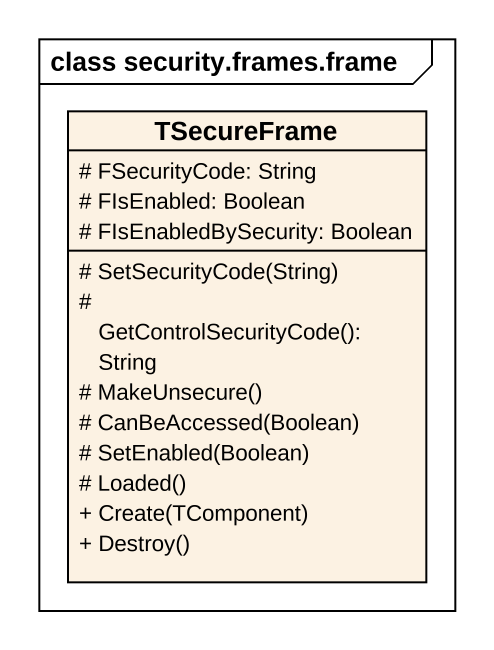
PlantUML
@startuml
mainframe class security.frames.frame
hide circle
hide empty members
skinparam classAttributeIconSize 0
class TSecureFrame {
  # FSecurityCode: String
  # FIsEnabled: Boolean
  # FIsEnabledBySecurity: Boolean
  # SetSecurityCode(String)
  # GetControlSecurityCode(): String
  # MakeUnsecure()
  # CanBeAccessed(Boolean)
  # SetEnabled(Boolean)
  # Loaded()
  + Create(TComponent)
  + Destroy()
}
@enduml
